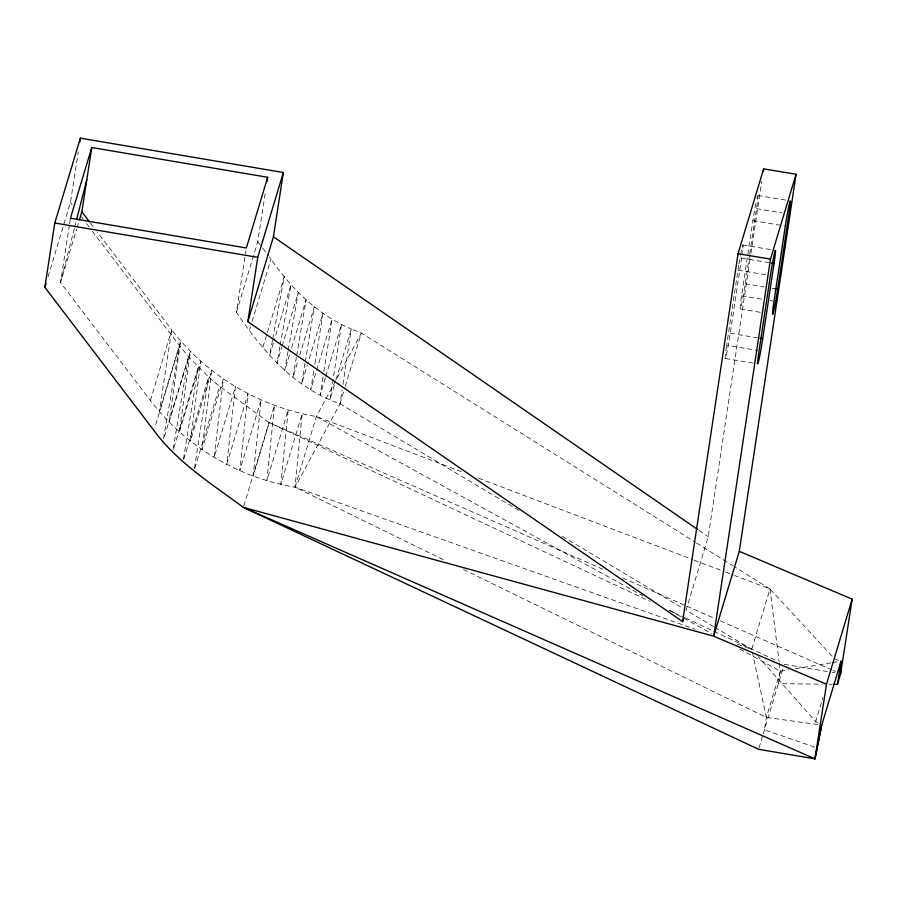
<?xml version="1.0" encoding="UTF-8"?>
<svg xmlns="http://www.w3.org/2000/svg" width="897" height="897" viewBox="0 0 897 897"><rect width="100%" height="100%" fill="white"/><g stroke="black" fill="none" stroke-linecap="round" stroke-linejoin="round"><path stroke-width="0.67" stroke-dasharray="4.49 3.36" d="M69.394 225.069L60.514 282.533L150.404 400.511C185.331 446.392 238.266 477.641 295.035 487.206L340.03 403.762L342.116 389.915M342.946 384.376L351.299 328.986C316.966 314.477 290.023 287.264 269.358 256.834M738.747 265.22A19.465 0.852 -80.6 0 0 737.973 270.154L726.648 345.334L757.73 350.48M726.469 346.5A19.465 0.852 -80.6 0 0 725.774 357.354A19.465 0.852 -80.6 0 0 730.27 333.314L741.595 258.134A19.465 0.852 -80.6 0 0 742.245 253.616M749.522 255.118L745.205 283.822A19.465 0.852 -80.6 0 1 740.642 308.063A19.465 0.852 -80.6 0 1 741.584 295.842L752.897 220.662A19.465 0.852 -80.6 0 1 756.182 201.859M749.735 253.75L756.53 208.642A19.465 0.852 -80.6 0 0 757.999 195.849M713.53 626.543L686.093 610.184L708.238 536.765L750.722 254.625M750.935 253.246L761.755 181.329M48.046 276.713L70.448 202.475L78.263 151.851M69.596 223.701L70.448 218.218M194.436 468.312L208.597 377.032L188.549 356.726L179.579 345.704L92.436 231.348M519.06 510.561L340.03 403.762C294.721 388.367 262.328 350.783 236.427 312.302L245.935 250.723M236.427 312.302L257.753 241.596L265.355 192.339M779.269 662.995L780.3 671.214L766.363 717.421L764.446 729.855L817.627 748.143M739.801 648.98L780.3 671.214L778.383 683.649L822.325 684.176M323.01 377.054L320.195 395.005L325.432 377.671M323.873 371.526L332.081 319.04L310.743 389.735L314.028 369.239M183.448 459.129L198.237 367.187L173.446 449.375M314.903 363.767L322.987 313.199L307.693 363.89M305.047 363.251L301.661 383.894L307.29 365.225M305.272 361.872L314.298 306.808L299.811 354.831M173.11 449.262L188.549 356.726L163.759 438.913M296.414 357.096L292.971 377.514L298.208 360.168M296.649 355.728L306.056 299.912L290.359 351.938M163.433 438.824L179.579 345.704L154.777 427.891M288.049 351.433L284.719 370.618L289.955 353.272M288.296 350.065L298.275 292.523L282.185 345.883M279.909 346.69L276.949 363.229L281.781 347.217M280.156 345.311L291.009 284.685L274.112 340.703M272.453 340.4L269.683 355.38L273.708 342.037M272.699 339.044L284.282 276.411L267.384 332.439M74.35 228.399L60.514 282.533L76.615 229.172M74.698 227.042L76.424 220.281M77.007 227.838L79.026 221.178M150.404 400.511L171.731 329.804L97.111 231.863M183.807 459.219L208.597 377.032L219.597 386.237L268.977 422.521L650.078 601.371M194.806 468.425L219.597 386.237M262.956 347.117L266.981 333.774M243.782 506.043L268.977 422.521L604.791 570.1M325.835 376.336L341.522 324.31L329.973 399.692L334.402 385.015M335.556 380.911L316.372 416.5L295.035 487.206L445.865 560.872M336.005 379.678L351.299 328.986L361.356 333.056L695.321 542.248M340.03 403.762L344.852 387.751M345.255 386.416L361.356 333.056L336.218 379.689M758.974 748.008L762.876 735.047M763.269 733.746L783.047 668.187M815.53 722.163L822.941 697.563M249.601 329.591L250.409 326.923M252.023 321.597L271.017 259.009M737.199 644.158L751.72 649.305L769.985 588.981L734.43 566.725M780.3 671.214L788.575 669.857M795.482 668.714L831.351 662.793M832.73 662.569L838.247 661.661M829.187 684.254L831.934 684.288M463.457 569.472L766.363 717.421L818.972 724.698M757.83 195.479L788.923 200.636M756.53 208.642L782.206 212.892M752.897 220.662L785.335 226.033M742.907 244.971L773.988 250.128M741.595 258.134L768.628 262.608M737.973 270.154L766.352 274.852M745.205 283.822L764.121 286.95M772.227 288.296L774.941 288.744M741.584 295.842L761.845 299.194M769.962 300.54L774.01 301.213M740.272 308.994L760.544 312.358M730.27 333.314L757.303 337.788M725.337 358.486L756.429 363.644M784.213 664.318L830.992 672.145M832.371 672.369L835.129 672.828M461.473 471.676L316.372 416.5C259.592 406.946 206.658 375.697 171.731 329.804L159.374 411.532L180.701 340.826L169.062 421.994L190.388 351.288L179.434 431.838L200.76 361.143L190.433 441.044L211.759 370.338L202.016 449.554L223.342 378.848L214.125 457.347L235.463 386.641L226.728 464.366L248.054 393.671L239.757 470.611L261.094 399.905L253.167 476.038L274.493 405.332L266.891 480.624L288.217 409.918L280.862 484.346L302.188 413.652L295.035 487.206L694.962 629.167M838.448 660.27L834.614 658.869L769.985 588.981L734.688 575.56M478.471 478.135L692.854 559.65M694.166 560.154L724.238 571.58M725.538 572.084L733.387 575.067M622.731 577.993L685.543 605.587M686.822 606.159L713.732 617.988M720.145 620.802L831.654 669.812M832.943 670.373L835.499 671.494M669.072 610.285L672.873 612.068M674.14 612.662L684.265 617.416M685.532 618.011L777.89 661.347M316.372 416.5L642.835 595.743M669.846 610.577L711.568 633.484M818.12 722.982L815.698 721.58L758.212 656.638M562.329 536.361L682.482 608.043M714.73 627.261L751.72 649.305M696.509 542.988L733.241 565.985M699.01 530.407L708.238 536.765M257.753 241.596L261.902 247.034M262.731 248.121L268.528 255.746M90.317 222.961L93.714 227.412M70.448 202.475L72.13 204.695M81.436 216.906L83.129 219.126M86.516 223.566L89.05 226.907M752.303 652.029L766.363 717.421M769.985 588.981L779.101 661.627M756.9 198.596A19.465 0.852 -80.6 0 1 757.46 196.421M740.653 254.4A19.465 0.852 -80.6 0 1 742.424 252.259M738.949 263.976A19.465 0.852 -80.6 0 1 740.44 255.499"/><path stroke-width="1.35" d="M833.313 684.31L837.428 684.355L840.624 673.748L841.005 661.201L821.73 725.079L814.958 758.84L758.582 749.298L243.379 507.366C211.86 484.021 177.572 462.661 153.981 430.549L44.85 287.32L54.784 223.005L80.371 138.16L283.351 172.504L273.417 236.819L247.83 321.653L682.639 621.599L683.794 617.798M682.639 621.599L738.04 253.716L763.639 168.883L796.065 174.253L739.285 551.341L713.687 636.175L826.485 684.232L814.958 758.84L243.379 507.366L713.687 636.175L770.478 259.087L796.065 174.253M763.212 171.641L763.639 168.883M762.708 338.685L774.033 263.505A19.465 0.852 -80.6 0 0 774.963 251.283A19.465 0.852 -80.6 0 0 770.411 275.525L759.086 350.705A19.465 0.852 -80.6 0 0 758.156 362.926A19.465 0.852 -80.6 0 0 762.708 338.685L760.006 338.236M777.643 289.193L788.956 214.013A19.465 0.852 -80.6 0 0 789.898 201.791A19.465 0.852 -80.6 0 0 785.335 226.033L774.01 301.213A19.465 0.852 -80.6 0 0 773.079 313.434A19.465 0.852 -80.6 0 0 777.643 289.193L774.941 288.744M79.743 142.264L80.371 138.16M79.429 219.843L81.84 211.838L91.774 147.523L267.687 177.281L267.048 181.385M247.83 321.653L257.753 257.349L283.351 172.504M837.428 684.355L841.005 661.201M840.624 673.748L852.15 599.151L739.285 551.341M821.73 725.079L814.958 758.84M76.772 218.924L86.807 179.68M44.85 287.32L46.05 283.34M91.774 147.523L70.448 218.218L246.361 247.987L267.687 177.281M826.485 684.232L852.15 599.151M738.04 253.716L770.478 259.087M771.33 263.056L774.033 263.505M54.784 223.005L257.753 257.349M273.417 236.819L697.855 529.611M81.84 211.838L89.476 221.851"/></g></svg>
